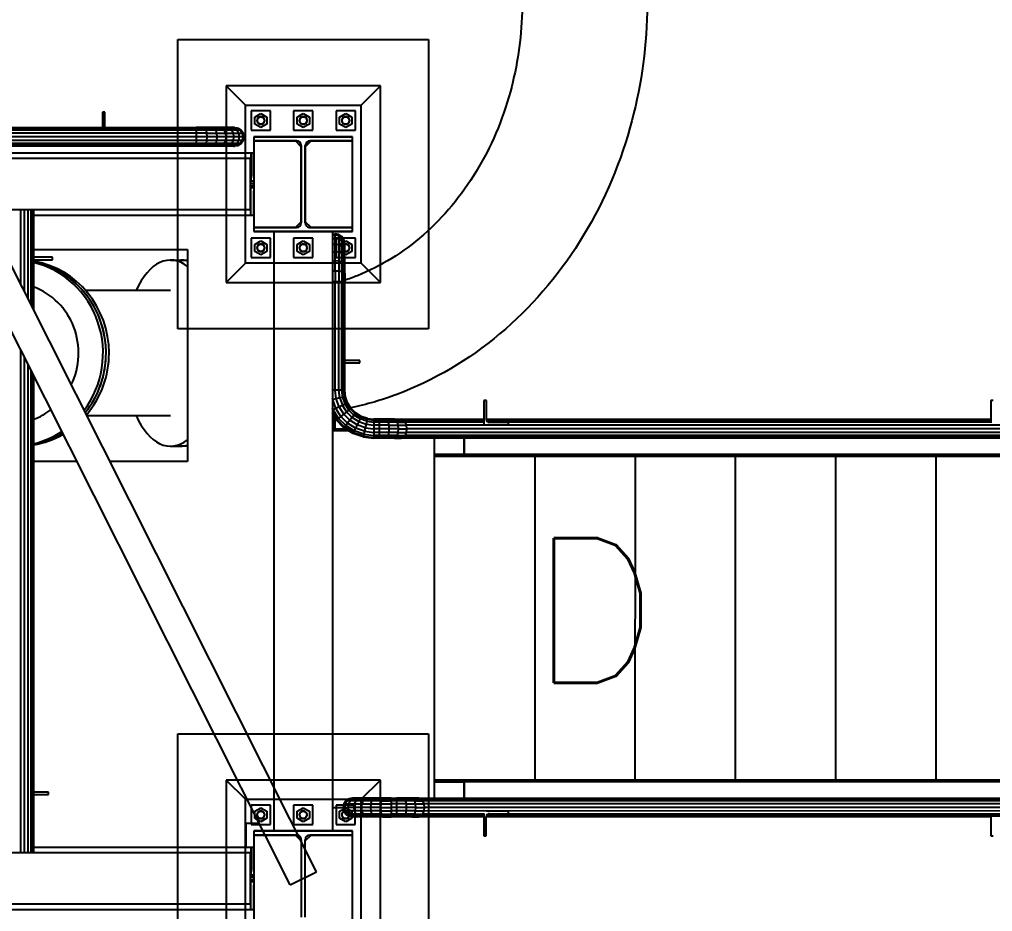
# Model space of a CAD drawing. Header units: metres. Extents: x 0 to 63075, y 0 to 44550.
# Drawn here: x 60573.6 to 60952.4, y 36573.3 to 36920.7 of the extents above; entities that cross this region are included whole.
import ezdxf
from ezdxf.enums import TextEntityAlignment as Align

# ---------------------------------------------------------------- set-up
doc = ezdxf.new("R2010")
doc.units = ezdxf.units.M
doc.header["$LTSCALE"] = 75
for name, color, linetype in [('GSB', 7, 'Continuous'), ('ML6', 1, 'Continuous'), ('SL1', 8, 'Continuous')]:
    doc.layers.add(name, color=color, linetype=linetype)
doc.styles.add('txt.shx-b', font='txt.shx')

# ---------------------------------------------------------------- blocks, each defined once
blk = doc.blocks.new('A$C6bae614f')
at = {"layer": 'SL1'}
for p, q in [((417944.6, 20627.8), (418594.6, 20627.8)), ((417944.6, 19877.8), (417944.6, 20627.8)), ((418594.6, 20627.8), (418594.6, 19877.8)), ((418069.6, 20507.8), (418069.6, 19997.8)), ((418469.6, 20507.8), (418069.6, 20507.8)), ((418069.6, 20507.8), (418119.6, 20457.8)), ((418419.6, 20457.8), (418469.6, 20507.8)), ((418469.6, 19997.8), (418469.6, 20507.8)), ((417755.1, 20439.3), (417748.8, 20439.3)), ((417748.8, 20439.3), (417748.8, 20400.2)), ((417755.1, 20400.2), (417755.1, 20439.3)), ((418119.6, 20047.8), (418119.6, 20457.8)), ((418119.6, 20457.8), (418419.6, 20457.8)), ((418134.6, 20442.8), (418134.6, 20392.8)), ((418184.6, 20442.8), (418134.6, 20442.8)), ((418143.8, 20426.9), (418159.6, 20436.1)), ((418159.6, 20436.1), (418175.4, 20426.9)), ((418184.6, 20392.8), (418184.6, 20442.8)), ((418244.6, 20442.8), (418244.6, 20392.8)), ((418294.6, 20442.8), (418244.6, 20442.8)), ((418253.8, 20426.9), (418269.6, 20436.1)), ((418269.6, 20436.1), (418285.4, 20426.9)), ((418294.6, 20392.8), (418294.6, 20442.8)), ((418354.6, 20442.8), (418354.6, 20392.8)), ((418404.6, 20442.8), (418354.6, 20442.8)), ((418363.8, 20426.9), (418379.6, 20436.1)), ((418379.6, 20436.1), (418395.4, 20426.9)), ((418404.6, 20392.8), (418404.6, 20442.8)), ((418419.6, 20047.8), (418419.6, 20457.8)), ((418143.8, 20408.7), (418143.8, 20426.9)), ((418150.7, 20422.1), (418149.7, 20417.8)), ((418149.7, 20417.8), (418150.7, 20413.5)), ((418153.4, 20425.6), (418150.7, 20422.1)), ((418150.7, 20413.5), (418153.4, 20410.1)), ((418157.4, 20427.5), (418153.4, 20425.6)), ((418153.4, 20410.1), (418157.4, 20408.1)), ((418161.8, 20427.5), (418157.4, 20427.5)), ((418165.8, 20425.6), (418161.8, 20427.5)), ((418161.8, 20408.1), (418165.8, 20410.1)), ((418168.5, 20422.1), (418165.8, 20425.6)), ((418165.8, 20410.1), (418168.5, 20413.5)), ((418169.5, 20417.8), (418168.5, 20422.1)), ((418168.5, 20413.5), (418169.5, 20417.8)), ((418175.4, 20426.9), (418175.4, 20408.7)), ((418253.8, 20408.7), (418253.8, 20426.9)), ((418260.7, 20422.1), (418259.7, 20417.8)), ((418259.7, 20417.8), (418260.7, 20413.5)), ((418263.4, 20425.6), (418260.7, 20422.1)), ((418260.7, 20413.5), (418263.4, 20410.1)), ((418267.4, 20427.5), (418263.4, 20425.6)), ((418263.4, 20410.1), (418267.4, 20408.1)), ((418271.8, 20427.5), (418267.4, 20427.5)), ((418275.8, 20425.6), (418271.8, 20427.5)), ((418271.8, 20408.1), (418275.8, 20410.1)), ((418278.5, 20422.1), (418275.8, 20425.6)), ((418275.8, 20410.1), (418278.5, 20413.5)), ((418279.5, 20417.8), (418278.5, 20422.1)), ((418278.5, 20413.5), (418279.5, 20417.8)), ((418285.4, 20426.9), (418285.4, 20408.7)), ((418363.8, 20408.7), (418363.8, 20426.9)), ((418370.7, 20422.1), (418369.7, 20417.8)), ((418369.7, 20417.8), (418370.7, 20413.5)), ((418373.4, 20425.6), (418370.7, 20422.1)), ((418370.7, 20413.5), (418373.4, 20410)), ((418377.4, 20427.5), (418373.4, 20425.6)), ((418373.4, 20410), (418377.4, 20408.1)), ((418381.8, 20427.5), (418377.4, 20427.5)), ((418385.8, 20425.6), (418381.8, 20427.5)), ((418381.8, 20408.1), (418385.8, 20410)), ((418388.5, 20422.1), (418385.8, 20425.6)), ((418385.8, 20410), (418388.5, 20413.5)), ((418389.5, 20417.8), (418388.5, 20422.1)), ((418388.5, 20413.5), (418389.5, 20417.8)), ((418395.4, 20426.9), (418395.4, 20408.7)), ((411347.6, 20400.4), (417991.6, 20400.2)), ((417991.6, 20398.4), (411347.6, 20398.6)), ((417991.6, 20393.1), (411347.6, 20393.3)), ((417991.6, 20385.1), (417246.1, 20385.2)), ((418013.9, 20400.2), (417991.6, 20400.2)), ((417991.6, 20400.2), (417991.6, 20398.4)), ((417991.6, 20398.4), (417991.6, 20393.1)), ((418039, 20398.4), (417991.6, 20398.4)), ((417991.6, 20393.1), (417991.6, 20375.8)), ((418017.7, 20393.1), (417991.6, 20393.1)), ((418018.9, 20385.1), (417991.6, 20385.1)), ((418035, 20400.2), (418013.9, 20400.2)), ((418013.9, 20400.2), (418015.9, 20398.4)), ((418015.9, 20398.4), (418017.7, 20393.1)), ((418017.7, 20393.1), (418018.9, 20385.1)), ((418042.5, 20393.1), (418017.7, 20393.1)), ((418018.9, 20385.1), (418019.3, 20375.8)), ((418018.9, 20385.1), (418044.8, 20385.1)), ((418054, 20400.2), (418035, 20400.2)), ((418035, 20400.2), (418039, 20398.4)), ((418059.8, 20398.4), (418039, 20398.4)), ((418039, 20398.4), (418042.5, 20393.1)), ((418042.5, 20393.1), (418044.8, 20385.1)), ((418064.7, 20393.1), (418042.5, 20393.1)), ((418044.8, 20385.1), (418068, 20385.1)), ((418044.8, 20385.1), (418045.6, 20375.8)), ((418054, 20400.2), (418059.8, 20398.4)), ((418069.8, 20400.2), (418054, 20400.2)), ((418077.1, 20398.4), (418059.8, 20398.4)), ((418059.8, 20398.4), (418064.7, 20393.1)), ((418064.7, 20393.1), (418068, 20385.1)), ((418083.3, 20393.1), (418064.7, 20393.1)), ((418068, 20385.1), (418069.2, 20375.8)), ((418068, 20385.1), (418087.4, 20385.1)), ((418081.7, 20400.2), (418069.8, 20400.2)), ((418069.8, 20400.2), (418077.1, 20398.4)), ((418090.1, 20398.4), (418077.1, 20398.4)), ((418077.1, 20398.4), (418083.3, 20393.1)), ((418081.7, 20400.2), (418090.1, 20398.4)), ((418089.1, 20400.2), (418081.7, 20400.2)), ((418083.3, 20393.1), (418087.4, 20385.1)), ((418097.2, 20393.1), (418083.3, 20393.1)), ((418087.4, 20385.1), (418111.1, 20385.1)), ((418087.4, 20385.1), (418088.9, 20375.8)), ((418091.6, 20400.2), (418089.1, 20400.2)), ((418089.1, 20400.2), (418098.2, 20398.4)), ((418098.2, 20398.4), (418090.1, 20398.4)), ((418090.1, 20398.4), (418097.2, 20393.1)), ((418091.6, 20400.2), (418100.9, 20398.4)), ((418105.9, 20393.1), (418097.2, 20393.1)), ((418097.2, 20393.1), (418102, 20385.1)), ((418098.2, 20398.4), (418100.9, 20398.4)), ((418098.2, 20398.4), (418105.9, 20393.1)), ((418100.9, 20398.4), (418108.9, 20393.1)), ((418102, 20385.1), (418103.7, 20375.8)), ((418105.9, 20393.1), (418108.9, 20393.1)), ((418105.9, 20393.1), (418111.1, 20385.1)), ((418108.9, 20393.1), (418114.2, 20385.1)), ((418111.1, 20385.1), (418112.9, 20375.8)), ((418111.1, 20385.1), (418114.2, 20385.1)), ((418114.2, 20385.1), (418116, 20375.8)), ((418134.6, 20392.8), (418184.6, 20392.8)), ((418159.6, 20399.5), (418143.8, 20408.7)), ((418157.4, 20408.1), (418161.8, 20408.1)), ((418175.4, 20408.7), (418159.6, 20399.5)), ((418244.6, 20392.8), (418294.6, 20392.8)), ((418269.6, 20399.5), (418253.8, 20408.7)), ((418267.4, 20408.1), (418271.8, 20408.1)), ((418285.4, 20408.7), (418269.6, 20399.5)), ((418354.6, 20392.8), (418404.6, 20392.8)), ((418379.6, 20399.5), (418363.8, 20408.7)), ((418377.4, 20408.1), (418381.8, 20408.1)), ((418395.4, 20408.7), (418379.6, 20399.5)), ((417991.6, 20375.8), (417246.1, 20375.8)), ((417991.6, 20366.5), (417246.1, 20366.5)), ((417991.6, 20375.8), (417991.6, 20366.5)), ((418019.3, 20375.8), (417991.6, 20375.8)), ((418018.9, 20366.5), (417991.6, 20366.5)), ((417991.6, 20366.5), (417991.6, 20358.6)), ((418018.9, 20366.5), (418017.7, 20358.6)), ((418019.3, 20375.8), (418018.9, 20366.5)), ((418044.8, 20366.5), (418018.9, 20366.5)), ((418045.6, 20375.8), (418019.3, 20375.8)), ((418044.8, 20366.5), (418042.5, 20358.6)), ((418045.6, 20375.8), (418044.8, 20366.5)), ((418068, 20366.5), (418044.8, 20366.5)), ((418069.2, 20375.8), (418045.6, 20375.8)), ((418068, 20366.5), (418064.7, 20358.6)), ((418069.2, 20375.8), (418068, 20366.5)), ((418087.4, 20366.5), (418068, 20366.5)), ((418088.9, 20375.8), (418069.2, 20375.8)), ((418087.4, 20366.5), (418083.3, 20358.6)), ((418088.9, 20375.8), (418087.4, 20366.5)), ((418102, 20366.5), (418087.4, 20366.5)), ((418103.7, 20375.8), (418088.9, 20375.8)), ((418102, 20366.5), (418097.2, 20358.6)), ((418103.7, 20375.8), (418102, 20366.5)), ((418111.1, 20366.5), (418102, 20366.5)), ((418112.9, 20375.8), (418103.7, 20375.8)), ((418111.1, 20366.5), (418105.9, 20358.6)), ((418114.2, 20366.5), (418108.9, 20358.6)), ((418112.9, 20375.8), (418111.1, 20366.5)), ((418111.1, 20366.5), (418114.2, 20366.5)), ((418112.9, 20375.8), (418116, 20375.8)), ((418116, 20375.8), (418114.2, 20366.5)), ((418141.6, 20375.8), (418397.6, 20375.8)), ((418397.6, 20375.8), (418141.6, 20375.8)), ((418141.6, 20375.8), (418141.6, 20129.8)), ((418252.4, 20365.1), (418141.6, 20365.1)), ((418141.6, 20365.1), (418252.4, 20365.1)), ((418249.4, 20365.1), (418141.6, 20365.1)), ((418264.4, 20350.1), (418249.4, 20365.1)), ((418274.9, 20350.1), (418289.9, 20365.1)), ((418397.6, 20365.1), (418286.9, 20365.1)), ((418286.9, 20365.1), (418397.6, 20365.1)), ((418397.6, 20129.8), (418397.6, 20375.8)), ((417991.6, 20358.6), (417246.1, 20358.6)), ((417991.6, 20353.3), (417449.8, 20353.3)), ((417991.6, 20351.4), (417466.3, 20351.4)), ((417511.8, 20334), (418140.2, 20334)), ((418042.5, 20358.6), (417991.6, 20358.6)), ((417991.6, 20358.6), (417991.6, 20353.3)), ((417991.6, 20353.3), (417991.6, 20351.4)), ((418015.9, 20353.3), (417991.6, 20353.3)), ((418013.9, 20351.4), (417991.6, 20351.4)), ((418015.9, 20353.3), (418013.9, 20351.4)), ((418035, 20351.4), (418013.9, 20351.4)), ((418017.7, 20358.6), (418015.9, 20353.3)), ((418039, 20353.3), (418015.9, 20353.3)), ((418039, 20353.3), (418035, 20351.4)), ((418054, 20351.4), (418035, 20351.4)), ((418042.5, 20358.6), (418039, 20353.3)), ((418059.8, 20353.3), (418039, 20353.3)), ((418064.7, 20358.6), (418042.5, 20358.6)), ((418059.8, 20353.3), (418054, 20351.4)), ((418069.8, 20351.4), (418054, 20351.4)), ((418064.7, 20358.6), (418059.8, 20353.3)), ((418077.1, 20353.3), (418059.8, 20353.3)), ((418083.3, 20358.6), (418064.7, 20358.6)), ((418077.1, 20353.3), (418069.8, 20351.4)), ((418089.1, 20351.4), (418069.8, 20351.4)), ((418083.3, 20358.6), (418077.1, 20353.3)), ((418090.1, 20353.3), (418077.1, 20353.3)), ((418090.1, 20353.3), (418081.7, 20351.4)), ((418097.2, 20358.6), (418083.3, 20358.6)), ((418098.2, 20353.3), (418089.1, 20351.4)), ((418089.1, 20351.4), (418091.6, 20351.4)), ((418097.2, 20358.6), (418090.1, 20353.3)), ((418098.2, 20353.3), (418090.1, 20353.3)), ((418100.9, 20353.3), (418091.6, 20351.4)), ((418105.9, 20358.6), (418097.2, 20358.6)), ((418105.9, 20358.6), (418098.2, 20353.3)), ((418098.2, 20353.3), (418100.9, 20353.3)), ((418108.9, 20358.6), (418100.9, 20353.3)), ((418105.9, 20358.6), (418108.9, 20358.6)), ((418133.8, 20334), (418133.8, 20262)), ((418140.2, 20334), (418141.6, 20334)), ((418140.2, 20273.8), (418140.2, 20334)), ((418264.3, 20152.5), (418264.4, 20353.1)), ((418264.4, 20353.1), (418264.3, 20152.5)), ((418274.9, 20353.1), (418274.8, 20152.5)), ((418274.8, 20152.5), (418274.9, 20353.1)), ((418131.6, 20319.3), (411162.5, 20319.5)), ((418131.6, 20319.3), (418131.6, 20186.3)), ((418303.6, 18469.9), (417402.4, 20260.5)), ((418131.6, 20262), (418141.6, 20262)), ((418131.6, 20255.7), (418141.6, 20255.7)), ((418131.6, 20249.9), (418141.6, 20249.9)), ((418141.6, 20243.6), (418131.6, 20243.6)), ((418133.8, 20171.6), (418133.8, 20243.6)), ((418141.4, 20249.9), (418141.4, 20255.7)), ((418235.5, 18435.7), (417334.3, 20226.2)), ((418140.2, 20231.8), (418140.2, 20171.6)), ((418131.6, 20186.3), (411162.5, 20186.5)), ((417536.8, 20186.3), (417536.8, 19993.5)), ((417546.1, 20186.3), (417546.1, 19974.9)), ((417555.4, 20186.3), (417555.4, 19956.4)), ((417563.3, 20186.3), (417563.3, 19940.7)), ((417568.6, 20186.3), (417568.6, 19930.2)), ((417570.5, 20186.3), (417570.5, 19926.5)), ((418140.2, 20171.6), (417570.5, 20171.6)), ((418141.6, 20171.6), (418140.2, 20171.6)), ((418141.6, 20140.5), (418252.3, 20140.5)), ((418252.3, 20140.5), (418141.6, 20140.5)), ((418264.3, 20155.5), (418249.3, 20140.5)), ((418289.8, 20140.5), (418274.8, 20155.5)), ((418286.8, 20140.5), (418397.6, 20140.5)), ((418397.6, 20140.5), (418286.8, 20140.5)), ((418134.6, 20112.8), (418134.6, 20062.8)), ((418184.6, 20112.8), (418134.6, 20112.8)), ((418397.6, 20129.8), (418141.6, 20129.8)), ((418141.6, 20129.8), (418397.6, 20129.8)), ((418184.6, 20062.8), (418184.6, 20112.8)), ((418193.6, 20129.8), (418193.5, 18575.8)), ((418244.6, 20112.8), (418244.6, 20062.8)), ((418294.6, 20112.8), (418244.6, 20112.8)), ((418294.6, 20062.8), (418294.6, 20112.8)), ((418345.6, 20129.8), (418345.5, 18575.8)), ((418345.6, 20122.8), (418352.6, 20124.2)), ((418352.6, 20121.1), (418345.6, 20119.7)), ((418352.6, 20111.9), (418345.6, 20110.6)), ((418352.6, 20027.5), (418352.6, 20124.2)), ((418361.9, 20122.3), (418352.6, 20124.2)), ((418361.9, 20119.3), (418352.6, 20121.1)), ((418361.9, 20110.2), (418352.6, 20111.9)), ((418354.6, 20112.8), (418354.6, 20062.8)), ((418404.6, 20112.8), (418354.6, 20112.8)), ((418361.9, 20119.3), (418361.9, 20122.3)), ((418369.9, 20117.1), (418361.9, 20122.3)), ((418361.9, 20119.3), (418361.9, 20027.1)), ((418369.9, 20114.1), (418361.9, 20119.3)), ((418369.9, 20105.4), (418361.9, 20110.2)), ((418369.9, 20025.9), (418369.9, 20117.1)), ((418375.1, 20109.1), (418369.9, 20117.1)), ((418375.1, 20106.4), (418369.9, 20114.1)), ((418375.1, 20024.1), (418375.1, 20109.1)), ((418377, 20099.8), (418375.1, 20109.1)), ((418404.6, 20062.8), (418404.6, 20112.8)), ((417570.5, 20083.6), (417969.5, 20083.6)), ((417969.5, 20083.6), (417969.6, 19533.6)), ((418143.8, 20096.9), (418159.6, 20106.1)), ((418143.8, 20078.7), (418143.8, 20096.9)), ((418150.7, 20092.1), (418149.7, 20087.8)), ((418149.7, 20087.8), (418150.7, 20083.5)), ((418153.4, 20095.6), (418150.7, 20092.1)), ((418150.7, 20083.5), (418153.4, 20080.1)), ((418157.4, 20097.5), (418153.4, 20095.6)), ((418161.8, 20097.5), (418157.4, 20097.5)), ((418159.6, 20106.1), (418175.4, 20096.9)), ((418165.8, 20095.6), (418161.8, 20097.5)), ((418168.5, 20092.1), (418165.8, 20095.6)), ((418165.8, 20080.1), (418168.5, 20083.5)), ((418169.5, 20087.8), (418168.5, 20092.1)), ((418168.5, 20083.5), (418169.5, 20087.8)), ((418175.4, 20096.9), (418175.4, 20078.7)), ((418253.8, 20096.9), (418269.6, 20106.1)), ((418253.8, 20078.7), (418253.8, 20096.9)), ((418260.7, 20092.1), (418259.7, 20087.8)), ((418259.7, 20087.8), (418260.7, 20083.5)), ((418263.4, 20095.6), (418260.7, 20092.1)), ((418260.7, 20083.5), (418263.4, 20080.1)), ((418267.4, 20097.5), (418263.4, 20095.6)), ((418271.8, 20097.5), (418267.4, 20097.5)), ((418269.6, 20106.1), (418285.4, 20096.9)), ((418275.8, 20095.6), (418271.8, 20097.5)), ((418278.5, 20092.1), (418275.8, 20095.6)), ((418275.8, 20080.1), (418278.5, 20083.5)), ((418279.5, 20087.8), (418278.5, 20092.1)), ((418278.5, 20083.5), (418279.5, 20087.8)), ((418285.4, 20096.9), (418285.4, 20078.7)), ((418352.6, 20097.1), (418345.6, 20096)), ((418361.9, 20095.6), (418352.6, 20097.1)), ((418369.9, 20091.5), (418361.9, 20095.6)), ((418363.8, 20096.9), (418379.6, 20106.1)), ((418363.8, 20078.7), (418363.8, 20096.9)), ((418370.7, 20092.1), (418369.7, 20087.8)), ((418369.7, 20087.8), (418370.7, 20083.5)), ((418375.1, 20098.3), (418369.9, 20105.4)), ((418375.1, 20085.3), (418369.9, 20091.5)), ((418373.4, 20095.6), (418370.7, 20092.1)), ((418370.7, 20083.5), (418373.4, 20080)), ((418377.4, 20097.5), (418373.4, 20095.6)), ((418377, 20097.3), (418375.1, 20106.4)), ((418377, 20089.9), (418375.1, 20098.3)), ((418377, 20078), (418375.1, 20085.3)), ((418377, 20097.3), (418377, 20099.8)), ((418377, 20022.1), (418377, 20097.3)), ((418381.8, 20097.5), (418377.4, 20097.5)), ((418379.6, 20106.1), (418395.4, 20096.9)), ((418385.8, 20095.6), (418381.8, 20097.5)), ((418388.5, 20092.1), (418385.8, 20095.6)), ((418385.8, 20080), (418388.5, 20083.5)), ((418389.5, 20087.8), (418388.5, 20092.1)), ((418388.5, 20083.5), (418389.5, 20087.8)), ((418395.4, 20096.9), (418395.4, 20078.7)), ((417619.6, 20063.3), (417570.5, 20063.3)), ((417570.5, 20057), (417619.6, 20057)), ((417619.6, 20057), (417619.6, 20063.3)), ((417925.4, 20056.2), (417969.5, 20056.2)), ((418134.6, 20062.8), (418184.6, 20062.8)), ((418159.6, 20069.5), (418143.8, 20078.7)), ((418153.4, 20080.1), (418157.4, 20078.1)), ((418157.4, 20078.1), (418161.8, 20078.1)), ((418175.4, 20078.7), (418159.6, 20069.5)), ((418161.8, 20078.1), (418165.8, 20080.1)), ((418244.6, 20062.8), (418294.6, 20062.8)), ((418269.6, 20069.5), (418253.8, 20078.7)), ((418263.4, 20080.1), (418267.4, 20078.1)), ((418267.4, 20078.1), (418271.8, 20078.1)), ((418285.4, 20078.7), (418269.6, 20069.5)), ((418271.8, 20078.1), (418275.8, 20080.1)), ((418352.6, 20077.4), (418345.6, 20076.5)), ((418361.9, 20076.2), (418352.6, 20077.4)), ((418354.6, 20062.8), (418404.6, 20062.8)), ((418369.9, 20072.9), (418361.9, 20076.2)), ((418379.6, 20069.5), (418363.8, 20078.7)), ((418375.1, 20068), (418369.9, 20072.9)), ((418373.4, 20080), (418377.4, 20078.1)), ((418377, 20062.2), (418375.1, 20068)), ((418377.4, 20078.1), (418381.8, 20078.1)), ((418395.4, 20078.7), (418379.6, 20069.5)), ((418381.8, 20078.1), (418385.8, 20080)), ((418069.6, 19997.8), (418119.6, 20047.8)), ((418419.6, 20047.8), (418119.6, 20047.8)), ((418352.6, 20053.8), (418345.6, 20053.2)), ((418361.9, 20053), (418352.6, 20053.8)), ((418369.9, 20050.7), (418361.9, 20053)), ((418375.1, 20047.2), (418369.9, 20050.7)), ((418377, 20043.2), (418375.1, 20047.2)), ((418419.6, 20047.8), (418469.6, 19997.8)), ((418352.6, 20027.5), (418345.6, 20027.2)), ((418361.9, 20027.1), (418352.6, 20027.5)), ((418352.6, 20027.5), (418352.6, 19999.8)), ((418361.9, 20027.1), (418361.9, 19999.8)), ((418369.9, 20025.9), (418361.9, 20027.1)), ((418369.9, 20025.9), (418369.8, 19999.8)), ((418375.1, 20024.1), (418369.9, 20025.9)), ((418375.1, 20024.1), (418375.1, 19999.8)), ((418377, 20022.1), (418375.1, 20024.1)), ((418377, 20022.1), (418377, 19999.8)), ((418069.6, 19997.8), (418469.6, 19997.8)), ((418352.6, 19999.8), (418345.6, 19999.8)), ((418361.9, 19999.8), (418352.6, 19999.8)), ((418352.6, 19718.8), (418352.6, 19999.8)), ((418369.8, 19999.8), (418361.9, 19999.8)), ((418361.9, 19718.8), (418361.9, 19999.8)), ((418375.1, 19999.8), (418369.8, 19999.8)), ((418369.8, 19718.8), (418369.8, 19999.8)), ((418377, 19999.8), (418375.1, 19999.8)), ((418375.1, 19718.8), (418375.1, 19999.8)), ((418377, 19718.8), (418377, 19999.8)), ((417925.6, 19976.9), (417705.9, 19976.9)), ((418594.6, 19877.8), (417944.6, 19877.8)), ((417536.7, 19824), (417536.7, 18519.3)), ((417546.1, 19805.5), (417546, 18519.3)), ((417555.4, 19786.9), (417555.4, 18519.3)), ((418416.1, 19796.1), (418377, 19796.1)), ((418377, 19789.8), (418416.1, 19789.8)), ((418416.1, 19789.8), (418416.1, 19796.1)), ((417563.3, 19771.2), (417563.3, 18519.3)), ((417568.6, 19760.7), (417568.6, 18519.3)), ((417570.5, 19757), (417570.4, 18519.3)), ((418352.6, 19718.8), (418345.6, 19718.8)), ((418361.9, 19718.8), (418352.6, 19718.8)), ((418355.1, 19696.5), (418352.6, 19718.8)), ((418369.8, 19718.8), (418361.9, 19718.8)), ((418364.2, 19698.6), (418361.9, 19718.8)), ((418375.1, 19718.8), (418369.8, 19718.8)), ((418371.9, 19700.3), (418369.8, 19718.8)), ((418377, 19718.8), (418375.1, 19718.8)), ((418377.1, 19701.5), (418375.1, 19718.8)), ((418378.9, 19701.9), (418377, 19718.8)), ((418346, 19694.4), (418345.6, 19698)), ((418346, 19694.4), (418345.6, 19694.3)), ((418355.1, 19696.5), (418346, 19694.4)), ((418354.1, 19671.3), (418346, 19694.4)), ((418364.2, 19698.6), (418355.1, 19696.5)), ((418362.5, 19675.4), (418355.1, 19696.5)), ((418370.9, 19679.4), (418362.5, 19675.4)), ((418371.9, 19700.3), (418364.2, 19698.6)), ((418364.2, 19698.6), (418370.9, 19679.4)), ((418378, 19682.9), (418370.9, 19679.4)), ((418370.9, 19679.4), (418381.7, 19662.2)), ((418377.1, 19701.5), (418371.9, 19700.3)), ((418378, 19682.9), (418371.9, 19700.3)), ((418378.9, 19701.9), (418377.1, 19701.5)), ((418382.8, 19685.2), (418377.1, 19701.5)), ((418382.8, 19685.2), (418378, 19682.9)), ((418387.9, 19667.2), (418378, 19682.9)), ((418384.5, 19686), (418378.9, 19701.9)), ((418384.5, 19686), (418382.8, 19685.2)), ((418392, 19670.5), (418382.8, 19685.2)), ((418393.5, 19671.6), (418384.5, 19686)), ((418737.8, 19692.3), (418737.8, 19628.8)), ((418744.2, 19692.3), (418737.8, 19692.3)), ((418744.2, 19642.8), (418744.2, 19692.3)), ((420058.3, 19692.3), (420052, 19692.3)), ((420052, 19692.3), (420052, 19637)), ((417708.1, 19653), (417925.5, 19653)), ((418346.9, 19667.9), (418345.6, 19671.8)), ((418346.9, 19667.9), (418345.6, 19667.2)), ((418356.8, 19642.4), (418345.6, 19660.2)), ((418355.3, 19641.2), (418345.6, 19656.7)), ((418354.1, 19671.3), (418346.9, 19667.9)), ((418360.9, 19645.7), (418346.9, 19667.9)), ((418347.8, 19614), (418347.8, 19653.2)), ((418362.5, 19675.4), (418354.1, 19671.3)), ((418367.1, 19650.6), (418354.1, 19671.3)), ((418374.4, 19656.4), (418362.5, 19675.4)), ((418374.4, 19656.4), (418367.1, 19650.6)), ((418381.7, 19662.2), (418374.4, 19656.4)), ((418390.2, 19640.6), (418374.4, 19656.4)), ((418387.9, 19667.2), (418381.7, 19662.2)), ((418381.7, 19662.2), (418396.1, 19647.9)), ((418392, 19670.5), (418387.9, 19667.2)), ((418401, 19654.1), (418387.9, 19667.2)), ((418393.5, 19671.6), (418392, 19670.5)), ((418404.3, 19658.2), (418392, 19670.5)), ((418405.4, 19659.7), (418393.5, 19671.6)), ((418401, 19654.1), (418396.1, 19647.9)), ((418404.3, 19658.2), (418401, 19654.1)), ((418416.7, 19644.2), (418401, 19654.1)), ((418405.4, 19659.7), (418404.3, 19658.2)), ((418419, 19649), (418404.3, 19658.2)), ((418419.8, 19650.6), (418405.4, 19659.7)), ((418352.6, 19618.8), (418352.6, 19645.6)), ((418356.8, 19642.4), (418355.3, 19641.2)), ((418375, 19621.5), (418355.3, 19641.2)), ((418360.9, 19645.7), (418356.8, 19642.4)), ((418376.2, 19623), (418356.8, 19642.4)), ((418367.1, 19650.6), (418360.9, 19645.7)), ((418379.5, 19627.1), (418360.9, 19645.7)), ((418384.4, 19633.3), (418367.1, 19650.6)), ((418384.4, 19633.3), (418379.5, 19627.1)), ((418390.2, 19640.6), (418384.4, 19633.3)), ((418405.1, 19620.2), (418384.4, 19633.3)), ((418396.1, 19647.9), (418390.2, 19640.6)), ((418409.2, 19628.7), (418390.2, 19640.6)), ((418396.1, 19647.9), (418413.2, 19637.1)), ((418409.2, 19628.7), (418405.1, 19620.2)), ((418413.2, 19637.1), (418409.2, 19628.7)), ((418430.3, 19621.3), (418409.2, 19628.7)), ((418416.7, 19644.2), (418413.2, 19637.1)), ((418413.2, 19637.1), (418432.4, 19630.4)), ((418419, 19649), (418416.7, 19644.2)), ((418434.2, 19638.1), (418416.7, 19644.2)), ((418419.8, 19650.6), (418419, 19649)), ((418435.3, 19643.2), (418419, 19649)), ((418435.8, 19645.1), (418419.8, 19650.6)), ((418432.4, 19630.4), (418430.3, 19621.3)), ((418434.2, 19638.1), (418432.4, 19630.4)), ((418432.4, 19630.4), (418452.6, 19628.1)), ((418435.3, 19643.2), (418434.2, 19638.1)), ((418434.2, 19638.1), (418452.6, 19636)), ((418435.8, 19645.1), (418435.3, 19643.2)), ((418435.3, 19643.2), (418452.6, 19641.3)), ((418435.8, 19645.1), (418452.6, 19643.2)), ((418466.3, 19643.2), (418452.6, 19643.2)), ((418452.6, 19643.2), (418452.6, 19641.3)), ((418452.6, 19641.3), (418452.6, 19596.2)), ((418466.3, 19641.3), (418452.6, 19641.3)), ((418466.3, 19636), (418452.6, 19636)), ((418466.3, 19628.1), (418452.6, 19628.1)), ((418466.3, 19643.2), (418466.3, 19641.3)), ((418486.5, 19643.2), (418466.3, 19643.2)), ((418466.3, 19641.3), (418466.3, 19636)), ((418488.4, 19641.3), (418466.3, 19641.3)), ((418466.3, 19636), (418466.3, 19596.2)), ((418490, 19636), (418466.3, 19636)), ((418491.1, 19628.1), (418466.3, 19628.1)), ((418486.5, 19643.2), (418488.4, 19641.3)), ((418505.9, 19643.2), (418486.5, 19643.2)), ((418488.4, 19641.3), (418490, 19636)), ((418509.6, 19641.3), (418488.4, 19641.3)), ((418490, 19636), (418491.1, 19628.1)), ((418512.7, 19636), (418490, 19636)), ((418491.1, 19628.1), (418514.8, 19628.1)), ((418491.1, 19628.1), (418491.5, 19618.8)), ((418505.9, 19643.2), (418509.6, 19641.3)), ((418505.9, 19643.2), (418523.7, 19643.2)), ((418509.6, 19641.3), (418512.7, 19636)), ((418509.6, 19641.3), (418529, 19641.3)), ((418512.7, 19636), (418533.5, 19636)), ((418512.7, 19636), (418514.8, 19628.1)), ((418514.8, 19628.1), (418515.6, 19618.8)), ((418514.8, 19628.1), (418536.6, 19628.1)), ((418737.8, 19643.1), (418523.7, 19643.2)), ((418523.7, 19643.2), (418529, 19641.3)), ((418529, 19641.3), (418533.5, 19636)), ((418737.8, 19641.3), (418529, 19641.3)), ((418533.5, 19636), (418536.6, 19628.1)), ((418737.8, 19636), (418533.5, 19636)), ((418536.6, 19628.1), (418537.6, 19618.8)), ((421699.9, 19628), (418536.6, 19628.1)), ((418737.8, 19628.8), (418801.3, 19628.8)), ((420052, 19643.1), (418744.2, 19643.1)), ((420052, 19641.2), (418744.3, 19641.3)), ((420054.8, 19636), (418748.4, 19636)), ((418801.3, 19635.2), (418751.8, 19635.2)), ((418801.3, 19628.8), (418801.3, 19635.2)), ((418347.8, 19618.8), (418345.6, 19618.8)), ((418352.6, 19618.8), (418347.8, 19614)), ((418347.8, 19614), (418386.9, 19614)), ((418352.6, 19618.9), (418379.2, 19618.9)), ((418352.6, 19618.9), (418352.6, 19618.9)), ((418352.6, 19618.8), (418379.2, 19618.8)), ((418376.2, 19623), (418375, 19621.5)), ((418398.6, 19606.7), (418375, 19621.5)), ((418379.5, 19627.1), (418376.2, 19623)), ((418399.4, 19608.4), (418376.2, 19623)), ((418401.7, 19613.1), (418379.5, 19627.1)), ((418399.4, 19608.4), (418398.6, 19606.7)), ((418424.9, 19597.5), (418398.6, 19606.7)), ((418401.7, 19613.1), (418399.4, 19608.4)), ((418425.3, 19599.3), (418399.4, 19608.4)), ((418405.1, 19620.2), (418401.7, 19613.1)), ((418426.5, 19604.4), (418401.7, 19613.1)), ((418428.2, 19612.2), (418405.1, 19620.2)), ((418426.5, 19604.4), (418425.3, 19599.3)), ((418428.2, 19612.2), (418426.5, 19604.4)), ((418426.5, 19604.4), (418452.6, 19601.5)), ((418430.3, 19621.3), (418428.2, 19612.2)), ((418428.2, 19612.2), (418452.6, 19609.4)), ((418430.3, 19621.3), (418452.6, 19618.8)), ((418466.3, 19618.8), (418452.6, 19618.8)), ((418466.3, 19609.4), (418452.6, 19609.4)), ((418491.5, 19618.8), (418466.3, 19618.8)), ((418491.1, 19609.4), (418466.3, 19609.4)), ((418491.1, 19609.4), (418490, 19601.5)), ((418491.5, 19618.8), (418491.1, 19609.4)), ((418514.8, 19609.4), (418491.1, 19609.4)), ((418515.6, 19618.8), (418491.5, 19618.8)), ((418514.8, 19609.4), (418512.7, 19601.5)), ((418515.6, 19618.8), (418514.8, 19609.4)), ((418514.8, 19609.4), (418536.6, 19609.4)), ((418515.6, 19618.8), (418537.6, 19618.8)), ((418536.6, 19609.4), (418533.5, 19601.5)), ((418537.6, 19618.8), (418536.6, 19609.4)), ((421699.9, 19609.3), (418536.6, 19609.4)), ((421701, 19618.6), (418537.6, 19618.8)), ((418425.3, 19599.3), (418424.9, 19597.5)), ((418424.9, 19597.5), (418452.6, 19594.4)), ((418425.3, 19599.3), (418452.6, 19596.2)), ((418466.3, 19601.5), (418452.6, 19601.5)), ((418452.6, 19596.2), (418452.6, 19594.4)), ((418466.3, 19596.2), (418452.6, 19596.2)), ((418466.3, 19594.4), (418452.6, 19594.4)), ((418490, 19601.5), (418466.3, 19601.5)), ((418466.3, 19596.2), (418466.3, 19594.4)), ((418488.4, 19596.2), (418466.3, 19596.2)), ((418486.5, 19594.4), (418466.3, 19594.4)), ((418488.4, 19596.2), (418486.5, 19594.4)), ((418505.9, 19594.4), (418486.5, 19594.4)), ((418490, 19601.5), (418488.4, 19596.2)), ((418509.6, 19596.2), (418488.4, 19596.2)), ((418512.7, 19601.5), (418490, 19601.5)), ((418509.6, 19596.2), (418505.9, 19594.4)), ((418505.9, 19594.4), (418523.6, 19594.4)), ((418512.7, 19601.5), (418509.6, 19596.2)), ((418509.6, 19596.2), (418529, 19596.2)), ((418512.7, 19601.5), (418533.5, 19601.5)), ((418529, 19596.2), (418523.6, 19594.4)), ((421687, 19594.3), (418523.6, 19594.4)), ((418533.5, 19601.5), (418529, 19596.2)), ((421692.4, 19596.1), (418529, 19596.2)), ((421696.9, 19601.4), (418533.5, 19601.5)), ((418609.6, 18661.2), (418609.7, 19594.4)), ((418686.7, 19594.3), (418686.7, 19552.8)), ((418686.7, 19552.8), (418686.7, 19594.3)), ((417925.4, 19573.6), (417951.5, 19573.6)), ((417969.6, 19573.6), (417951.5, 19573.6)), ((418609.7, 19552.8), (418686.7, 19552.8)), ((418686.7, 19552.8), (420753.9, 19552.7)), ((418869.7, 19552.8), (418869.7, 19547.8)), ((419129.7, 19552.8), (419129.7, 19547.8)), ((419389.7, 19552.8), (419389.7, 19547.8)), ((419649.7, 19552.8), (419649.7, 19547.8)), ((419909.7, 19552.8), (419909.7, 19547.8)), ((417682.9, 19533.6), (417570.5, 19533.6)), ((417969.6, 19533.6), (417768.2, 19533.6)), ((420689.7, 19547.7), (418609.7, 19547.8)), ((418609.7, 19547.8), (420689.7, 19547.7)), ((418869.7, 19547.8), (418869.6, 18702.8)), ((419129.7, 19547.8), (419129.6, 18702.8)), ((419389.7, 19547.8), (419389.6, 18702.8)), ((419649.7, 19547.8), (419649.6, 18702.8)), ((419909.7, 19547.8), (419909.6, 18702.8)), ((417944.5, 18077.8), (417944.6, 18827.8)), ((417944.6, 18827.8), (418594.6, 18827.8)), ((418594.6, 18827.8), (418594.5, 18266.5)), ((418069.6, 18707.8), (418069.5, 18197.8)), ((418469.6, 18707.8), (418069.6, 18707.8)), ((418069.6, 18707.8), (418119.5, 18657.8)), ((418419.5, 18657.8), (418469.6, 18707.8)), ((418469.5, 18277.6), (418469.6, 18707.8)), ((420689.6, 18707.7), (418609.6, 18707.8)), ((418609.6, 18702.8), (418686.7, 18702.8)), ((420753.9, 18702.7), (418686.7, 18702.8)), ((418686.7, 18702.8), (418686.7, 18661.2)), ((418686.7, 18661.2), (418686.7, 18702.8)), ((417609.5, 18676.3), (417570.4, 18676.3)), ((417570.4, 18670), (417609.5, 18670)), ((417609.5, 18670), (417609.5, 18676.3)), ((418119.5, 18247.8), (418119.5, 18657.8)), ((418119.5, 18657.8), (418419.5, 18657.8)), ((418375, 18646.2), (418373.1, 18636.8)), ((418375, 18646.2), (418373.1, 18636.8)), ((418380.3, 18654.1), (418375, 18646.2)), ((418380.3, 18654.1), (418375, 18646.2)), ((418378.1, 18646.2), (418375, 18646.2)), ((418375, 18646.2), (418375, 18646.2)), ((418378.1, 18646.2), (418376.3, 18636.8)), ((418383.2, 18654.1), (418378.1, 18646.2)), ((418378.1, 18646.2), (418387.1, 18646.2)), ((418388.2, 18659.4), (418380.3, 18654.1)), ((418388.2, 18659.4), (418380.3, 18654.1)), ((418380.3, 18654.1), (418380.3, 18654.1)), ((418383.2, 18654.1), (418380.3, 18654.1)), ((418391, 18659.4), (418383.2, 18654.1)), ((418391.9, 18654.1), (418383.2, 18654.1)), ((418387.1, 18646.2), (418385.5, 18636.8)), ((418391.9, 18654.1), (418387.1, 18646.2)), ((418387.1, 18646.2), (418401.7, 18646.2)), ((418397.6, 18661.2), (418388.2, 18659.4)), ((418391, 18659.4), (418388.2, 18659.4)), ((418388.2, 18659.4), (418388.2, 18659.4)), ((418400.1, 18661.2), (418391, 18659.4)), ((418399, 18659.4), (418391, 18659.4)), ((418399, 18659.4), (418391.9, 18654.1)), ((418405.9, 18654.1), (418391.9, 18654.1)), ((418400.1, 18661.2), (418397.6, 18661.2)), ((418407.5, 18661.2), (418399, 18659.4)), ((418412.1, 18659.4), (418399, 18659.4)), ((418407.5, 18661.2), (418400.1, 18661.2)), ((418401.7, 18646.2), (418400.3, 18636.8)), ((418405.9, 18654.1), (418401.7, 18646.2)), ((418401.7, 18646.2), (418421.1, 18646.2)), ((418412.1, 18659.4), (418405.9, 18654.1)), ((418424.4, 18654.1), (418405.9, 18654.1)), ((418419.4, 18661.2), (418407.5, 18661.2)), ((418419.4, 18661.2), (418412.1, 18659.4)), ((418429.4, 18659.4), (418412.1, 18659.4)), ((418435.2, 18661.2), (418419.4, 18661.2)), ((418419.5, 18262), (418419.5, 18657.8)), ((418421.1, 18646.2), (418420, 18636.8)), ((418424.4, 18654.1), (418421.1, 18646.2)), ((418421.1, 18646.2), (418444.4, 18646.2)), ((418429.4, 18659.4), (418424.4, 18654.1)), ((418446.7, 18654.1), (418424.4, 18654.1)), ((418435.2, 18661.2), (418429.4, 18659.4)), ((418450.1, 18659.4), (418429.4, 18659.4)), ((418454.2, 18661.2), (418435.2, 18661.2)), ((418444.4, 18646.2), (418443.6, 18636.8)), ((418446.7, 18654.1), (418444.4, 18646.2)), ((418444.4, 18646.2), (418470.3, 18646.2)), ((418450.1, 18659.4), (418446.7, 18654.1)), ((418471.5, 18654.1), (418446.7, 18654.1)), ((418454.2, 18661.2), (418450.1, 18659.4)), ((418473.2, 18659.4), (418450.1, 18659.4)), ((418475.3, 18661.2), (418454.2, 18661.2)), ((418470.3, 18646.2), (418469.9, 18636.8)), ((418471.5, 18654.1), (418470.3, 18646.2)), ((418470.3, 18646.2), (418497.5, 18646.2)), ((418473.2, 18659.4), (418471.5, 18654.1)), ((418471.5, 18654.1), (418497.5, 18654.1)), ((418475.3, 18661.2), (418473.2, 18659.4)), ((418473.2, 18659.4), (418497.5, 18659.4)), ((418497.5, 18661.2), (418475.3, 18661.2)), ((418497.5, 18661.2), (418511, 18661.2)), ((418497.5, 18659.4), (418497.5, 18661.2)), ((418497.5, 18659.4), (418497.5, 18654.1)), ((418511, 18659.4), (418497.5, 18659.4)), ((418511, 18654.1), (418497.5, 18654.1)), ((418497.5, 18654.1), (418497.5, 18627.5)), ((418511, 18646.2), (418497.5, 18646.2)), ((418511, 18661.2), (418511, 18659.4)), ((418531.4, 18661.2), (418511, 18661.2)), ((418511, 18659.4), (418511, 18654.1)), ((418533.3, 18659.4), (418511, 18659.4)), ((418534.9, 18654.1), (418511, 18654.1)), ((418511, 18654.1), (418511, 18646.2)), ((418511, 18646.2), (418511, 18619.6)), ((418536, 18646.2), (418511, 18646.2)), ((418531.4, 18661.2), (418533.3, 18659.4)), ((418550.9, 18661.2), (418531.4, 18661.2)), ((418554.6, 18659.4), (418533.3, 18659.4)), ((418533.3, 18659.4), (418534.9, 18654.1)), ((418557.8, 18654.1), (418534.9, 18654.1)), ((418534.9, 18654.1), (418536, 18646.2)), ((418536, 18646.2), (418559.9, 18646.2)), ((418536, 18646.2), (418536.3, 18636.8)), ((418568.8, 18661.2), (418550.9, 18661.2)), ((418550.9, 18661.2), (418554.6, 18659.4)), ((418554.6, 18659.4), (418574.2, 18659.4)), ((418554.6, 18659.4), (418557.8, 18654.1)), ((418557.8, 18654.1), (418559.9, 18646.2)), ((418557.8, 18654.1), (418578.7, 18654.1)), ((418559.9, 18646.2), (418581.8, 18646.2)), ((418559.9, 18646.2), (418560.7, 18636.8)), ((418568.8, 18661.2), (418574.2, 18659.4)), ((418568.8, 18661.2), (421429.2, 18661.1)), ((418574.2, 18659.4), (418578.7, 18654.1)), ((421434.6, 18659.3), (418574.2, 18659.4)), ((418578.7, 18654.1), (418581.8, 18646.2)), ((421439.2, 18654), (418578.7, 18654.1)), ((421442.2, 18646.1), (418581.8, 18646.2)), ((418581.8, 18646.2), (418582.9, 18636.8)), ((418134.5, 18642.8), (418134.5, 18592.8)), ((418184.5, 18642.8), (418134.5, 18642.8)), ((418143.7, 18626.9), (418159.5, 18636.1)), ((418143.7, 18608.7), (418143.7, 18626.9)), ((418150.6, 18622.1), (418149.6, 18617.8)), ((418153.4, 18625.6), (418150.6, 18622.1)), ((418157.3, 18627.5), (418153.4, 18625.6)), ((418161.8, 18627.5), (418157.3, 18627.5)), ((418159.5, 18636.1), (418175.4, 18626.9)), ((418165.7, 18625.6), (418161.8, 18627.5)), ((418168.5, 18622.1), (418165.7, 18625.6)), ((418169.5, 18617.8), (418168.5, 18622.1)), ((418175.4, 18626.9), (418175.4, 18608.7)), ((418184.5, 18592.8), (418184.5, 18642.8)), ((418244.5, 18642.8), (418244.5, 18592.8)), ((418294.5, 18642.8), (418244.5, 18642.8)), ((418253.7, 18626.9), (418269.5, 18636.1)), ((418253.7, 18608.7), (418253.7, 18626.9)), ((418260.6, 18622.1), (418259.6, 18617.8)), ((418263.4, 18625.6), (418260.6, 18622.1)), ((418267.3, 18627.5), (418263.4, 18625.6)), ((418271.8, 18627.5), (418267.3, 18627.5)), ((418269.5, 18636.1), (418285.4, 18626.9)), ((418275.7, 18625.6), (418271.8, 18627.5)), ((418278.5, 18622.1), (418275.7, 18625.6)), ((418279.5, 18617.8), (418278.5, 18622.1)), ((418285.4, 18626.9), (418285.4, 18608.7)), ((418294.5, 18592.8), (418294.5, 18642.8)), ((418345.5, 18636.8), (418373.2, 18636.8)), ((418354.5, 18642.8), (418354.5, 18592.8)), ((418404.5, 18642.8), (418354.5, 18642.8)), ((418363.7, 18626.9), (418379.5, 18636.1)), ((418363.7, 18608.7), (418363.7, 18626.9)), ((418370.6, 18622.1), (418369.6, 18617.8)), ((418373.4, 18625.6), (418370.6, 18622.1)), ((418373.1, 18636.8), (418375, 18627.5)), ((418373.1, 18636.8), (418373.1, 18636.8)), ((418376.3, 18636.8), (418373.1, 18636.8)), ((418373.1, 18636.8), (418375, 18627.5)), ((418377.3, 18627.5), (418373.4, 18625.6)), ((418375, 18627.5), (418380.3, 18619.6)), ((418378.1, 18627.5), (418375, 18627.5)), ((418375, 18627.5), (418375, 18627.5)), ((418375, 18627.5), (418380.3, 18619.6)), ((418378.1, 18627.5), (418376.3, 18636.8)), ((418376.3, 18636.8), (418385.5, 18636.8)), ((418378, 18628.8), (418376.4, 18636.8)), ((418376.4, 18636.8), (418376.4, 18636.8)), ((418376.4, 18636.8), (418378, 18628.8)), ((418376.4, 18636.8), (418385.5, 18636.8)), ((418381.8, 18627.5), (418377.3, 18627.5)), ((418378.8, 18627.5), (418378, 18628.8)), ((418378, 18628.8), (418378, 18628.8)), ((418378, 18628.8), (418378.8, 18627.5)), ((418378.1, 18627.5), (418383.2, 18619.6)), ((418387.1, 18627.5), (418378.1, 18627.5)), ((418379.5, 18636.1), (418395.4, 18626.9)), ((418380.3, 18619.6), (418388.2, 18614.3)), ((418380.3, 18619.6), (418380.3, 18619.6)), ((418383.2, 18619.6), (418380.3, 18619.6)), ((418380.3, 18619.6), (418388.2, 18614.3)), ((418385.7, 18625.6), (418381.8, 18627.5)), ((418383.2, 18619.6), (418390.9, 18614.3)), ((418391.9, 18619.6), (418383.2, 18619.6)), ((418400.3, 18636.8), (418385.5, 18636.8)), ((418385.5, 18636.8), (418387.1, 18627.5)), ((418388.5, 18622.1), (418385.7, 18625.6)), ((418387.1, 18627.5), (418391.9, 18619.6)), ((418401.7, 18627.5), (418387.1, 18627.5)), ((418389.5, 18617.8), (418388.5, 18622.1)), ((418391.9, 18619.6), (418399, 18614.3)), ((418405.9, 18619.6), (418391.9, 18619.6)), ((418395.4, 18626.9), (418395.4, 18608.7)), ((418420, 18636.8), (418400.3, 18636.8)), ((418400.3, 18636.8), (418401.7, 18627.5)), ((418401.7, 18627.5), (418405.9, 18619.6)), ((418421.1, 18627.5), (418401.7, 18627.5)), ((418404.5, 18592.8), (418404.5, 18642.8)), ((418424.4, 18619.6), (418405.9, 18619.6)), ((418405.9, 18619.6), (418412.1, 18614.3)), ((418420, 18636.8), (418421.1, 18627.5)), ((418443.6, 18636.8), (418420, 18636.8)), ((418421.1, 18627.5), (418424.4, 18619.6)), ((418444.4, 18627.5), (418421.1, 18627.5)), ((418424.4, 18619.6), (418429.4, 18614.3)), ((418446.7, 18619.6), (418424.4, 18619.6)), ((418443.6, 18636.8), (418444.4, 18627.5)), ((418469.9, 18636.8), (418443.6, 18636.8)), ((418470.3, 18627.5), (418444.4, 18627.5)), ((418444.4, 18627.5), (418446.7, 18619.6)), ((418446.7, 18619.6), (418450.1, 18614.3)), ((418471.5, 18619.6), (418446.7, 18619.6)), ((418469.9, 18636.8), (418470.3, 18627.5)), ((418469.9, 18636.8), (418497.5, 18636.8)), ((418470.3, 18627.5), (418497.5, 18627.5)), ((418470.3, 18627.5), (418471.5, 18619.6)), ((418471.5, 18619.6), (418497.5, 18619.6)), ((418471.5, 18619.6), (418473.2, 18614.3)), ((418511, 18636.8), (418497.5, 18636.8)), ((418497.5, 18627.5), (418497.5, 18619.6)), ((418511, 18627.5), (418497.5, 18627.5)), ((418497.5, 18619.6), (418497.5, 18614.3)), ((418511, 18619.6), (418497.5, 18619.6)), ((418536.3, 18636.8), (418511, 18636.8)), ((418536, 18627.5), (418511, 18627.5)), ((418511, 18619.6), (418511, 18614.3)), ((418534.9, 18619.6), (418511, 18619.6)), ((418534.9, 18619.6), (418533.3, 18614.3)), ((418536, 18627.5), (418534.9, 18619.6)), ((418557.8, 18619.6), (418534.9, 18619.6)), ((418536.3, 18636.8), (418536, 18627.5)), ((418559.9, 18627.5), (418536, 18627.5)), ((418560.7, 18636.8), (418536.3, 18636.8)), ((418557.8, 18619.6), (418554.6, 18614.3)), ((418559.9, 18627.5), (418557.8, 18619.6)), ((418557.8, 18619.6), (418578.7, 18619.6)), ((418560.7, 18636.8), (418559.9, 18627.5)), ((418559.9, 18627.5), (418581.8, 18627.5)), ((418560.7, 18636.8), (418582.9, 18636.8)), ((418578.7, 18619.6), (418574.2, 18614.3)), ((418581.8, 18627.5), (418578.7, 18619.6)), ((418737.8, 18619.6), (418578.7, 18619.6)), ((418582.9, 18636.8), (418581.8, 18627.5)), ((421442.2, 18627.4), (418581.8, 18627.5)), ((421443.3, 18636.7), (418582.9, 18636.8)), ((418737.8, 18620.8), (418737.8, 18563.2)), ((418801.3, 18626.7), (418744.6, 18626.7)), ((421427, 18619.5), (418748.4, 18619.6)), ((418751.8, 18620.4), (418801.3, 18620.4)), ((418801.3, 18620.4), (418801.3, 18626.7)), ((418121.5, 18595.8), (418154.9, 18595.8)), ((418121.5, 18534), (418121.5, 18595.8)), ((418159.5, 18599.5), (418143.7, 18608.7)), ((418149.6, 18617.8), (418150.6, 18613.5)), ((418150.6, 18613.5), (418153.4, 18610.1)), ((418153.4, 18610.1), (418157.3, 18608.1)), ((418157.3, 18608.1), (418161.8, 18608.1)), ((418175.4, 18608.7), (418159.5, 18599.5)), ((418161.8, 18608.1), (418165.7, 18610.1)), ((418165.7, 18610.1), (418168.5, 18613.5)), ((418168.5, 18613.5), (418169.5, 18617.8)), ((418269.5, 18599.5), (418253.7, 18608.7)), ((418259.6, 18617.8), (418260.6, 18613.5)), ((418260.6, 18613.5), (418263.4, 18610.1)), ((418263.4, 18610.1), (418267.3, 18608.1)), ((418267.3, 18608.1), (418271.8, 18608.1)), ((418285.4, 18608.7), (418269.5, 18599.5)), ((418271.8, 18608.1), (418275.7, 18610.1)), ((418275.7, 18610.1), (418278.5, 18613.5)), ((418278.5, 18613.5), (418279.5, 18617.8)), ((418379.5, 18599.5), (418363.7, 18608.7)), ((418369.6, 18617.8), (418370.6, 18613.5)), ((418370.6, 18613.5), (418373.4, 18610)), ((418373.4, 18610), (418377.3, 18608.1)), ((418377.3, 18608.1), (418381.8, 18608.1)), ((418395.4, 18608.7), (418379.5, 18599.5)), ((418381.8, 18608.1), (418385.7, 18610)), ((418385.7, 18610), (418388.5, 18613.5)), ((418390.9, 18614.3), (418388.2, 18614.3)), ((418388.2, 18614.3), (418388.2, 18614.3)), ((418388.2, 18614.3), (418397.5, 18612.4)), ((418388.5, 18613.5), (418389.5, 18617.8)), ((418390.9, 18614.3), (418400.1, 18612.4)), ((418399, 18614.3), (418390.9, 18614.3)), ((418400.1, 18612.4), (418397.5, 18612.4)), ((418399, 18614.3), (418407.4, 18612.4)), ((418412.1, 18614.3), (418399, 18614.3)), ((418407.4, 18612.4), (418400.1, 18612.4)), ((418419.4, 18612.4), (418407.4, 18612.4)), ((418429.4, 18614.3), (418412.1, 18614.3)), ((418412.1, 18614.3), (418419.4, 18612.4)), ((418435.2, 18612.4), (418419.4, 18612.4)), ((418429.4, 18614.3), (418435.2, 18612.4)), ((418450.1, 18614.3), (418429.4, 18614.3)), ((418454.2, 18612.4), (418435.2, 18612.4)), ((418473.2, 18614.3), (418450.1, 18614.3)), ((418450.1, 18614.3), (418454.2, 18612.4)), ((418475.3, 18612.4), (418454.2, 18612.4)), ((418473.2, 18614.3), (418497.5, 18614.3)), ((418473.2, 18614.3), (418475.3, 18612.4)), ((418475.3, 18612.4), (418497.5, 18612.4)), ((418497.5, 18614.3), (418497.5, 18612.4)), ((418511, 18614.3), (418497.5, 18614.3)), ((418511, 18612.4), (418497.5, 18612.4)), ((418511, 18614.3), (418511, 18612.4)), ((418533.3, 18614.3), (418511, 18614.3)), ((418531.4, 18612.4), (418511, 18612.4)), ((418533.3, 18614.3), (418531.4, 18612.4)), ((418550.9, 18612.4), (418531.4, 18612.4)), ((418554.6, 18614.3), (418533.3, 18614.3)), ((418554.6, 18614.3), (418550.9, 18612.4)), ((418550.9, 18612.4), (418568.8, 18612.4)), ((418554.6, 18614.3), (418574.2, 18614.3)), ((418574.2, 18614.3), (418568.8, 18612.4)), ((418737.8, 18612.4), (418568.8, 18612.4)), ((418737.8, 18614.3), (418574.2, 18614.3)), ((418744.1, 18563.2), (418744.1, 18612.7)), ((420052, 18612.4), (418744.1, 18612.4)), ((421423.1, 18614.2), (418744.3, 18614.3)), ((420052, 18612.4), (420052, 18563.2)), ((418134.5, 18592.8), (418184.5, 18592.8)), ((418141.5, 18575.8), (418397.5, 18575.8)), ((418397.5, 18575.8), (418141.5, 18575.8)), ((418141.5, 18575.8), (418141.5, 18329.8)), ((418244.5, 18592.8), (418294.5, 18592.8)), ((418354.5, 18592.8), (418404.5, 18592.8)), ((418397.5, 18329.8), (418397.5, 18575.8)), ((418252.3, 18565.1), (418141.5, 18565.1)), ((418141.5, 18565.1), (418252.3, 18565.1)), ((418249.3, 18565.1), (418141.5, 18565.1)), ((418249.3, 18565.1), (418264.3, 18550.1)), ((418264.3, 18553.1), (418264.3, 18352.5)), ((418289.8, 18565.1), (418274.8, 18550.1)), ((418274.8, 18352.5), (418274.8, 18553.1)), ((418397.5, 18565.1), (418286.8, 18565.1)), ((418286.8, 18565.1), (418397.5, 18565.1)), ((418737.8, 18563.2), (418744.1, 18563.2)), ((420052, 18563.2), (420058.3, 18563.2)), ((418131.5, 18519.3), (411207.5, 18519.5)), ((417570.4, 18534), (418140.2, 18534)), ((418131.5, 18519.3), (418131.5, 18386.3)), ((418133.7, 18534), (418133.7, 18462)), ((418140.2, 18534), (418141.5, 18534)), ((418140.2, 18473.8), (418140.2, 18534)), ((418235.5, 18435.7), (418303.6, 18469.9)), ((418131.5, 18462), (418141.5, 18462)), ((418141.5, 18455.7), (418131.5, 18455.7)), ((418131.5, 18449.9), (418141.5, 18449.9)), ((418141.5, 18443.6), (418131.5, 18443.6)), ((418133.7, 18371.6), (418133.7, 18443.6)), ((418141.3, 18449.9), (418141.3, 18455.7)), ((418140.2, 18431.8), (418140.2, 18371.6)), ((418131.5, 18386.3), (411207.5, 18386.5)), ((418140.2, 18371.6), (417511.7, 18371.6)), ((418141.5, 18371.6), (418140.2, 18371.6))]:
    blk.add_line(p, q, dxfattribs=at)
for centre in [(418159.6, 20417.8), (418269.6, 20417.8), (418379.6, 20417.8), (418159.6, 20087.8), (418269.6, 20087.8), (418379.6, 20087.8), (418159.5, 18617.8), (418269.5, 18617.8), (418379.5, 18617.8)]:
    blk.add_circle(centre, 9.5, dxfattribs=at)
for centre, radius, start, end in [((418252.4, 20353.1), 12, 359.9961, 89.9981), ((418252.4, 20353.1), 12, 359.9981, 89.9981), ((418286.9, 20353.1), 12, 89.9981, 179.9961), ((418286.9, 20353.1), 12, 89.9981, 179.9981), ((418252.3, 20152.5), 12, 269.9981, 359.9961), ((418252.3, 20152.5), 12, 269.9981, 359.9981), ((418286.8, 20152.5), 12, 179.9961, 269.9981), ((418286.8, 20152.5), 12, 179.9981, 269.9981), ((418751.8, 19642.8), 7.65, 179.9981, 269.9981), ((418751.8, 18612.7), 7.65, 89.9981, 179.9981), ((418252.3, 18553.1), 12, 359.9961, 89.9981), ((418252.3, 18553.1), 12, 359.9981, 89.9981), ((418286.8, 18553.1), 12, 89.9981, 179.9961), ((418286.8, 18553.1), 12, 89.9981, 179.9981)]:
    blk.add_arc(centre, radius, start, end, dxfattribs=at)
for centre, major_axis, ratio, start_param, end_param in [((418146.8, 20273.8), (0, 8.06), 0.811713, 1.570796, 2.226695), ((418146.8, 20231.8), (0, -8.06), 0.811713, 4.056498, 4.712389), ((417925.4, 19814.9), (0, 241.3), 0.5, 5.908405, 7.118354), ((417951.5, 19814.9), (0, 241.3), 0.5, 6.133459, 6.283185), ((417533, 19814.9), (0, 241.3), 0.965926, 4.712388, 6.121873), ((417525.2, 19814.9), (0, 241.3), 0.965926, 4.712388, 6.087777), ((417525.2, 19814.9), (0, 241.3), 0.965926, 4.018021, 6.087777), ((417517.4, 19814.9), (0, 241.3), 0.965926, 4.05051, 6.053438), ((417510.8, 19814.9), (0, 182.5), 0.965926, 4.243487, 5.93815), ((417525.2, 19814.9), (0, -241.3), 0.965926, 0.876428, 1.570796), ((417533, 19814.9), (0, -241.3), 0.965926, 0.844385, 1.570796), ((417510.8, 19814.9), (0, -182.5), 0.965926, 0.345034, 0.634212), ((417925.4, 19814.9), (0, -241.3), 0.5, 5.448016, 6.658311), ((417517.4, 19814.9), (0, -241.3), 0.965926, 0.229746, 0.571465), ((417525.2, 19814.9), (0, -241.3), 0.965926, 0.195407, 0.541612), ((417533, 19814.9), (0, -241.3), 0.965926, 0.161311, 0.511824), ((417951.5, 19814.9), (0, -241.3), 0.5, 0, 0.150072), ((418146.7, 18473.8), (0, 8.06), 0.811713, 1.570796, 2.226695), ((418146.7, 18431.8), (0, -8.06), 0.811713, 4.056498, 4.712389)]:
    blk.add_ellipse(centre, major_axis=major_axis, ratio=ratio, start_param=start_param, end_param=end_param, dxfattribs=at)
for points, knots in [([(418836.9, 20698.7), (418834.9, 20628.9), (418824.6, 20559.6), (418806.6, 20493.4), (418786.3, 20419), (418756.2, 20348.8), (418718.1, 20286.2), (418679.6, 20222.7), (418632.9, 20167), (418581, 20121.5), (418528.5, 20075.5), (418470.6, 20039.9), (418410.3, 20015.6), (418399.2, 20011.2), (418388.2, 20007.2), (418377, 20003.5)], [4.745196, 4.745196, 4.745196, 4.745196, 5.017563, 5.017563, 5.017563, 5.323796, 5.323796, 5.323796, 5.634211, 5.634211, 5.634211, 5.948371, 5.948371, 5.948371, 6.005702, 6.005702, 6.005702, 6.005702]), ([(419160.8, 20698.7), (419158.7, 20597.2), (419143.8, 20496.1), (419116.5, 20399.1), (419087, 20294.1), (419042.9, 20194), (418985.9, 20103.4), (418928.9, 20012.8), (418858.9, 19931.7), (418778.7, 19864.5), (418698.6, 19797.2), (418608.2, 19743.9), (418512.1, 19707.8), (418473.2, 19693.2), (418433.3, 19681.4), (418392.9, 19672.6)], [4.736424, 4.736424, 4.736424, 4.736424, 5.026548, 5.026548, 5.026548, 5.340708, 5.340708, 5.340708, 5.654867, 5.654867, 5.654867, 5.969026, 5.969026, 5.969026, 6.096156, 6.096156, 6.096156, 6.096156])]:
    blk.add_open_spline(points, degree=3, knots=knots, dxfattribs=at)
at = {"layer": 'SL1', "style": 'txt.shx-b'}
blk.add_text('D', height=375, rotation=359.9981, dxfattribs=at).set_placement((418855, 19335.1), align=Align.TOP_LEFT)
blk = doc.blocks.new('zw$15D4')
at = {"layer": 'ML6', "xscale": 0.2502808837766805, "yscale": 0.2502808837766805, "zscale": 0.2502808837766805}
blk.add_blockref('A$C6bae614f', (-85544.74, -3177.34), dxfattribs=at)

msp = doc.modelspace()

# ---------------------------------------------------------------- block references
at = {"layer": 'GSB', "xscale": 0.6000000000000068, "yscale": 0.6000000000000068, "zscale": 0.6000000000000068}
msp.add_blockref('zw$15D4', (49200, 35721.63), dxfattribs=at)

doc.saveas('drawing.dxf')
